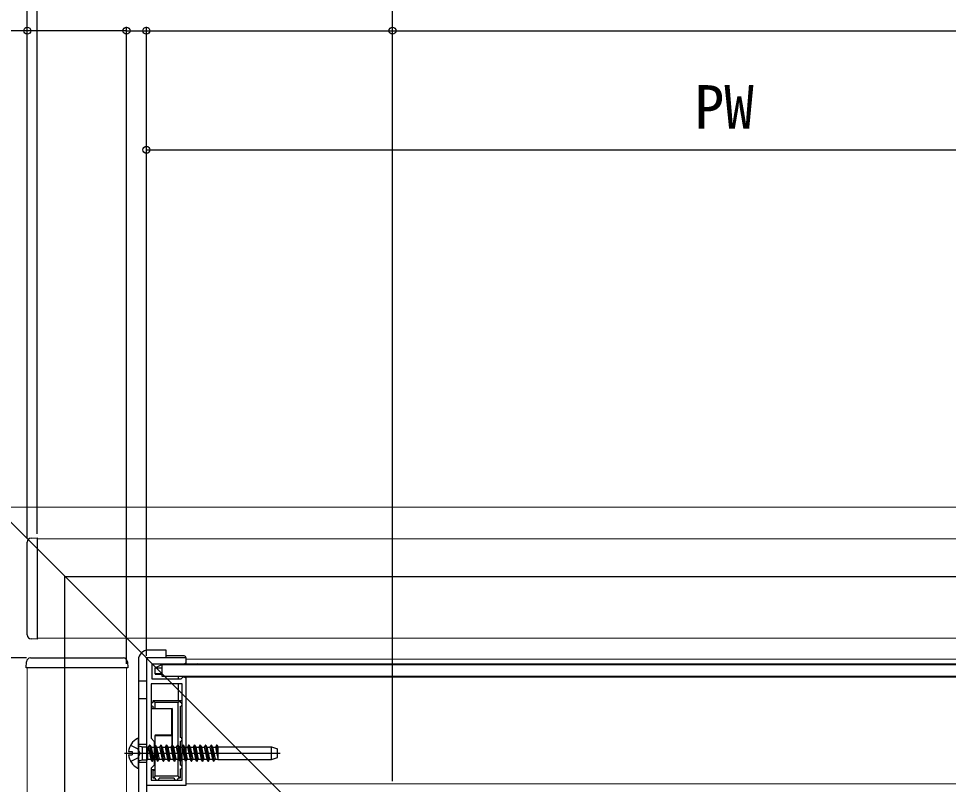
# Model space of a CAD drawing. Units: millimetres, scale not verified. Extents: x -875 to 875, y -1300 to 1294.
# Drawn here: x -290.2 to -56, y 913 to 1105.9 of the extents above; entities that cross this region are included whole.
import ezdxf
from ezdxf.enums import TextEntityAlignment as Align

# ---------------------------------------------------------------- set-up
doc = ezdxf.new("R2010")
doc.units = ezdxf.units.MM
doc.header["$LTSCALE"] = 8
for name, color, linetype in [('0-2_YKK_11', 7, 'Continuous'), ('0-5_YKK_13', 4, 'Continuous'), ('0-7_YKK_D', 6, 'Continuous'), ('0-9_YSS_K', 3, 'Continuous')]:
    doc.layers.add(name, color=color, linetype=linetype)
doc.layers.add('0-4_YKK_12', color=2, linetype='Continuous', lineweight=18)
doc.styles.add('ＭＳ ゴシック', font='')
doc.styles.get('ＭＳ ゴシック').set_extended_font_data('MS Gothic')

msp = doc.modelspace()

# ---------------------------------------------------------------- linework, layer by layer
at = {"layer": '0-2_YKK_11'}
for points in [[(-248, 912.853), (-248, 939.753), (-248.5, 940.053), (-248.8, 940.053), (-249, 939.853), (-249.3, 939.553), (-256.5, 939.553), (-256.5, 943.353), (-248.5, 943.353), (-248, 943.653), (-248, 944.853), (-258, 944.853), (-258, 921.312), (-257.88, 921.128), (-257.88, 920.578), (-258, 920.395), (-258, 912.853)], [(-249, 914.053), (-249, 938.353), (-256.8, 938.353), (-256.8, 924.653), (-256, 923.853), (-256, 917.853), (-256.8, 917.053), (-256.8, 914.053)]]:
    msp.add_lwpolyline(points, close=True, dxfattribs=at)
at = {"layer": '0-4_YKK_12'}
for p, q in [((-296, 982.853), (194.152, 982.853)), ((-296, 982.853), (-96, 782.853)), ((-285.5, 949.853), (-285.5, 974.853)), ((825.228, 974.853), (-285.5, 974.853)), ((825.228, 949.853), (-285.5, 949.853)), ((-248, 944.553), (-248, 943.353)), ((39, 944.553), (-248, 944.553)), ((-288, 942.353), (-288, 195.853)), ((-263, 942.353), (-288, 942.353)), ((-263, 942.353), (-263, 195.853)), ((39, 943.353), (-248, 943.353)), ((-248, 940.203), (-248, 913.153)), ((39, 940.053), (-248, 940.053)), ((39, 913.153), (-248, 913.153))]:
    msp.add_line(p, q, dxfattribs=at)
at = {"layer": '0-5_YKK_13'}
for p, q in [((-287.061, 975.058), (-285.5, 975.153)), ((-285.5, 975.153), (-285.5, 949.553)), ((-288, 950.647), (-288, 974.06)), ((-285.5, 949.553), (-287.061, 949.649)), ((-253, 946.853), (-257.5, 946.853)), ((-253, 944.853), (-253, 946.853)), ((-288.3, 942.353), (-288.205, 943.914)), ((-287.206, 944.853), (-263.794, 944.853)), ((-262.795, 943.914), (-262.7, 942.353)), ((-260, 944.353), (-260, 905.353)), ((-258, 944.353), (-258, 905.353)), ((-253, 944.853), (-257.5, 944.853)), ((-248.5, 945.353), (-253, 945.353)), ((-248, 943.353), (-248, 944.852)), ((-262.7, 942.353), (-288.3, 942.353)), ((-255.8, 942.353), (-253.8, 943.353)), ((-245, 943.203), (-245, 943.353)), ((-244.7, 943.203), (-245, 943.353)), ((-254, 940.852), (-255.8, 940.836)), ((-255.8, 940.836), (-255.8, 940.748)), ((-255.8, 940.748), (-254, 940.748)), ((-250, 940.203), (-250, 939.553)), ((-260, 939.103), (-258, 939.103)), ((-250, 938.353), (-250, 934.153)), ((-260, 934.603), (-258, 934.603)), ((-256.3, 933.653), (-256.3, 934.153)), ((-256.3, 932.136), (-256.3, 932.653)), ((-255.8, 932.153), (-255.8, 933.653)), ((-249.5, 934.153), (-250, 933.653)), ((-250, 915.053), (-250, 933.653)), ((-249.5, 934.153), (-249.5, 933.653)), ((-249.5, 934.153), (-249, 934.153)), ((-249.5, 932.653), (-249.5, 924.853)), ((-248, 912.854), (-248, 934.153)), ((-256.3, 932.027), (-256.8, 932.027)), ((-255.8, 932.153), (-256.3, 932.136)), ((-256.3, 932.136), (-256.3, 932.027)), ((-255.8, 932.153), (-251.5, 932.153)), ((-251.635, 932.018), (-251.635, 925.449)), ((-251.5, 932.153), (-251.5, 920.853)), ((-255.8, 925.449), (-251.635, 925.449)), ((-255.8, 925.449), (-255.8, 925.353)), ((-255.8, 920.853), (-255.8, 925.353)), ((-255.8, 925.353), (-251.539, 925.353)), ((-251.635, 925.449), (-251.539, 925.353)), ((-261.966, 922.903), (-260.151, 921.998)), ((-260, 917.258), (-260, 924.449)), ((-260, 923.103), (-258, 923.103)), ((-257.219, 922.853), (-257.508, 922.353)), ((-257.119, 922.853), (-257.219, 922.853)), ((-257.219, 922.853), (-256.586, 918.853)), ((-257.119, 922.853), (-256.83, 922.353)), ((-257.119, 922.853), (-256.486, 918.853)), ((-255.709, 922.853), (-255.42, 922.353)), ((-255.709, 922.853), (-255.076, 918.853)), ((-254.399, 922.853), (-254.688, 922.353)), ((-254.299, 922.853), (-254.399, 922.853)), ((-254.399, 922.853), (-253.766, 918.853)), ((-254.299, 922.853), (-254.01, 922.353)), ((-254.299, 922.853), (-253.666, 918.853)), ((-252.989, 922.853), (-253.278, 922.353)), ((-252.889, 922.853), (-252.989, 922.853)), ((-252.989, 922.853), (-252.356, 918.853)), ((-252.889, 922.853), (-252.6, 922.353)), ((-252.889, 922.853), (-252.256, 918.853)), ((-251.579, 922.853), (-251.868, 922.353)), ((-251.479, 922.853), (-251.579, 922.853)), ((-251.579, 922.853), (-250.946, 918.853)), ((-251.479, 922.853), (-251.19, 922.353)), ((-251.479, 922.853), (-250.846, 918.853)), ((-250.169, 922.853), (-250.458, 922.353)), ((-250.069, 922.853), (-250.169, 922.853)), ((-250.169, 922.853), (-249.536, 918.853)), ((-250.069, 922.853), (-249.78, 922.353)), ((-248.659, 922.853), (-248.759, 922.853)), ((-248.759, 922.853), (-248.126, 918.853)), ((-248.659, 922.853), (-248.37, 922.353)), ((-248.659, 922.853), (-248.026, 918.853)), ((-247.349, 922.853), (-247.638, 922.353)), ((-247.249, 922.853), (-247.349, 922.853)), ((-247.349, 922.853), (-246.716, 918.853)), ((-247.249, 922.853), (-246.96, 922.353)), ((-247.249, 922.853), (-246.616, 918.853)), ((-245.939, 922.853), (-246.228, 922.353)), ((-245.839, 922.853), (-245.939, 922.853)), ((-245.939, 922.853), (-245.306, 918.853)), ((-245.839, 922.853), (-245.55, 922.353)), ((-245.839, 922.853), (-245.206, 918.853)), ((-244.529, 922.853), (-244.818, 922.353)), ((-244.429, 922.853), (-244.529, 922.853)), ((-244.529, 922.853), (-243.896, 918.853)), ((-244.429, 922.853), (-244.14, 922.353)), ((-244.429, 922.853), (-243.796, 918.853)), ((-243.119, 922.853), (-243.408, 922.353)), ((-243.019, 922.853), (-243.119, 922.853)), ((-243.119, 922.853), (-242.486, 918.853)), ((-243.019, 922.853), (-242.73, 922.353)), ((-243.019, 922.853), (-242.386, 918.853)), ((-241.709, 922.853), (-241.998, 922.353)), ((-241.609, 922.853), (-241.709, 922.853)), ((-241.709, 922.853), (-241.076, 918.853)), ((-241.609, 922.853), (-241.32, 922.353)), ((-241.609, 922.853), (-240.976, 918.853)), ((-240.299, 922.853), (-240.588, 922.353)), ((-240.199, 922.853), (-240.299, 922.853)), ((-240.299, 922.853), (-240, 920.965)), ((-240.199, 922.853), (-240, 922.509)), ((-240.199, 922.853), (-240, 921.597)), ((-263.5, 920.853), (-224.339, 920.853)), ((-259.542, 920.853), (-260.151, 921.998)), ((-259.542, 920.853), (-260.151, 919.708)), ((-259.868, 922.755), (-259.093, 922.473)), ((-259.093, 922.473), (-259.093, 919.233)), ((-259.093, 922.473), (-257.693, 922.473)), ((-257.693, 922.473), (-257.693, 919.233)), ((-257.693, 922.353), (-257.508, 922.353)), ((-257.508, 922.353), (-256.874, 919.353)), ((-256.83, 922.353), (-256.197, 919.353)), ((-256.829, 922.353), (-256.098, 922.353)), ((-255.8, 920.853), (-251.5, 920.853)), ((-255.42, 922.353), (-254.787, 919.353)), ((-255.419, 922.353), (-254.688, 922.353)), ((-254.688, 922.353), (-254.054, 919.353)), ((-254.01, 922.353), (-253.377, 919.353)), ((-254.009, 922.353), (-253.278, 922.353)), ((-253.278, 922.353), (-252.644, 919.353)), ((-252.6, 922.353), (-251.967, 919.353)), ((-252.599, 922.353), (-251.868, 922.353)), ((-251.868, 922.353), (-251.234, 919.353)), ((-251.19, 922.353), (-250.557, 919.353)), ((-251.189, 922.353), (-250.458, 922.353)), ((-250.458, 922.353), (-249.824, 919.353)), ((-247.638, 922.353), (-247.004, 919.353)), ((-246.96, 922.353), (-246.327, 919.353)), ((-246.959, 922.353), (-246.228, 922.353)), ((-246.228, 922.353), (-245.594, 919.353)), ((-245.55, 922.353), (-244.917, 919.353)), ((-245.549, 922.353), (-244.818, 922.353)), ((-244.818, 922.353), (-244.184, 919.353)), ((-244.14, 922.353), (-243.507, 919.353)), ((-244.139, 922.353), (-243.408, 922.353)), ((-243.408, 922.353), (-242.775, 919.356)), ((-242.73, 922.353), (-242.097, 919.353)), ((-242.73, 922.353), (-241.998, 922.353)), ((-241.998, 922.353), (-241.365, 919.356)), ((-241.32, 922.353), (-240.687, 919.353)), ((-241.32, 922.353), (-240.588, 922.353)), ((-240.588, 922.353), (-240, 919.57)), ((-240, 922.509), (-240, 919.237)), ((-240, 922.469), (-226.5, 922.469)), ((-225, 919.783), (-225, 921.923)), ((-262.478, 920.428), (-261.6, 920.428)), ((-261.966, 918.803), (-260.151, 919.708)), ((-260, 918.603), (-258, 918.603)), ((-259.868, 918.951), (-259.093, 919.233)), ((-259.093, 919.233), (-257.693, 919.233)), ((-257.693, 919.353), (-256.874, 919.353)), ((-256.586, 918.853), (-256.874, 919.353)), ((-256.586, 918.853), (-256.486, 918.853)), ((-256.486, 918.853), (-256.197, 919.353)), ((-255.176, 918.853), (-255.464, 919.353)), ((-255.176, 918.853), (-255.076, 918.853)), ((-255.076, 918.853), (-254.787, 919.353)), ((-254.786, 919.353), (-254.054, 919.353)), ((-253.766, 918.853), (-254.054, 919.353)), ((-253.766, 918.853), (-253.666, 918.853)), ((-253.666, 918.853), (-253.377, 919.353)), ((-253.376, 919.353), (-252.644, 919.353)), ((-252.356, 918.853), (-252.644, 919.353)), ((-252.356, 918.853), (-252.256, 918.853)), ((-252.256, 918.853), (-251.967, 919.353)), ((-251.966, 919.353), (-251.234, 919.353)), ((-250.946, 918.853), (-251.234, 919.353)), ((-250.946, 918.853), (-250.846, 918.853)), ((-250.846, 918.853), (-250.557, 919.353)), ((-250.556, 919.353), (-249.824, 919.353)), ((-249.536, 918.853), (-249.824, 919.353)), ((-249.436, 918.853), (-249.147, 919.353)), ((-248.126, 918.853), (-248.414, 919.353)), ((-248.126, 918.853), (-248.026, 918.853)), ((-247.736, 919.353), (-247.004, 919.353)), ((-246.716, 918.853), (-247.004, 919.353)), ((-246.716, 918.853), (-246.616, 918.853)), ((-246.616, 918.853), (-246.327, 919.353)), ((-246.326, 919.353), (-245.594, 919.353)), ((-245.306, 918.853), (-245.594, 919.353)), ((-245.306, 918.853), (-245.206, 918.853)), ((-245.206, 918.853), (-244.917, 919.353)), ((-244.916, 919.353), (-244.184, 919.353)), ((-243.896, 918.853), (-244.184, 919.353)), ((-243.896, 918.853), (-243.796, 918.853)), ((-243.796, 918.853), (-243.507, 919.353)), ((-243.506, 919.353), (-242.774, 919.353)), ((-242.485, 918.853), (-242.773, 919.353)), ((-242.097, 919.353), (-241.364, 919.353)), ((-241.075, 918.853), (-241.363, 919.353)), ((-240.687, 919.353), (-240, 919.353)), ((-240, 919.237), (-226.5, 919.237)), ((-226.5, 919.237), (-225, 919.783)), ((-255.8, 916.689), (-256.8, 916.689)), ((-256.3, 916.68), (-256.8, 916.68)), ((-256.3, 916.571), (-256.3, 916.68)), ((-256.3, 916.571), (-255.8, 916.553)), ((-256.3, 914.553), (-256.3, 916.571)), ((-249.5, 916.853), (-249.5, 914.553)), ((-256.3, 914.553), (-255.8, 915.053)), ((-255.8, 914.553), (-256.3, 914.553)), ((-251, 914.553), (-254.8, 914.553)), ((-250, 915.053), (-249.5, 914.553)), ((-249.5, 914.553), (-250, 914.553))]:
    msp.add_line(p, q, dxfattribs=at)
for points in [[(-255.8, 940.836), (-255.8, 942.353), (-254, 942.353)], [(-253.8, 943.203), (-253.8, 943.353), (-245, 943.353)], [(-250, 933.653), (-255.8, 933.653), (-256.3, 934.153), (-249.5, 934.153)], [(-251.5, 932.153), (-251.635, 932.018), (-256.8, 932.018)], [(-255.809, 922.853), (-256, 922.523), (-256.098, 922.353), (-256, 921.891)], [(-255.809, 922.853), (-255.8, 922.799), (-255.176, 918.853)], [(-255.709, 922.853), (-255.8, 922.853), (-255.809, 922.853)], [(-250.069, 922.853), (-249.5, 919.26), (-249.436, 918.853)], [(-249.5, 923.853), (-249.5, 920.853), (-249.5, 917.853)], [(-248.759, 922.853), (-249, 922.436), (-249.048, 922.353), (-249, 922.127), (-248.414, 919.353)], [(-262.478, 921.278), (-261.6, 921.278), (-261.6, 920.428)], [(-256, 921.891), (-255.8, 920.946), (-255.464, 919.353)], [(-250, 915.053), (-255.8, 915.053), (-255.8, 916.553), (-255.8, 920.853)], [(-249.78, 922.353), (-249.5, 921.026), (-249.147, 919.353)], [(-249.779, 922.353), (-249.5, 922.353), (-249.048, 922.353)], [(-248.37, 922.353), (-248, 920.599), (-247.737, 919.353)], [(-248.369, 922.353), (-248, 922.353), (-247.638, 922.353)], [(-226.5, 919.237), (-226.5, 922.469), (-225, 921.923)], [(-256.196, 919.353), (-256, 919.353), (-255.8, 919.353), (-255.464, 919.353)], [(-249.536, 918.853), (-249.5, 918.853), (-249.436, 918.853)], [(-249.146, 919.353), (-249, 919.353), (-248.414, 919.353)], [(-248.026, 918.853), (-248, 918.897), (-247.737, 919.353)], [(-242.485, 918.853), (-242.385, 918.853), (-242.096, 919.353)], [(-241.075, 918.853), (-240.975, 918.853), (-240.686, 919.353)]]:
    msp.add_lwpolyline(points, dxfattribs=at)
msp.add_lwpolyline([(45, 943.203), (45, 940.203), (-254, 940.203), (-254, 943.203)], close=True, dxfattribs=at)
for centre, radius, start, end in [((-287, 974.06), 1, 93.5, 180), ((-287, 950.647), 1, 180, 266.5), ((-257.5, 944.353), 2.5, 90, 180), ((-287.206, 943.853), 1, 90, 176.5), ((-263.794, 943.853), 1, 3.5, 90), ((-257.5, 944.353), 0.5, 90, 180), ((-256.3, 933.153), 0.5, 90, 270), ((-249.5, 933.153), 0.5, 270, 90), ((-258.3, 920.853), 4.2, 117.28096, 174.19227), ((-260.154, 924.449), 0.154, 0, 117.28096), ((-259.8, 922.943), 0.2, 180, 250), ((-249.5, 924.353), 0.5, 270, 90), ((-258.3, 920.853), 4.2, 185.80773, 242.71904), ((-259.8, 918.763), 0.2, 110, 180), ((-260.154, 917.258), 0.154, 242.71904, 0), ((-249.5, 917.353), 0.5, 270, 90), ((-255.3, 914.553), 0.5, 180, 0), ((-250.5, 914.553), 0.5, 180, 0)]:
    msp.add_arc(centre, radius, start, end, dxfattribs=at)
for centre, major_axis, ratio, start_param, end_param in [((-248.5, 944.852), (0, 0.501), 0.998135, 4.712389, 6.2831853), ((-251.539, 920.853), (0, -4.5), 0.008727, 1.5707963, 3.132866)]:
    msp.add_ellipse(centre, major_axis=major_axis, ratio=ratio, start_param=start_param, end_param=end_param, dxfattribs=at)
at = {"layer": '0-7_YKK_D'}
for p, q in [((-288, 975.06), (-288, 1133.853)), ((-285.5, 976.153), (-285.5, 1133.853)), ((-285.5, 976.153), (-285.5, 1133.853)), ((-196, 913.853), (-196, 1133.853)), ((-196, 913.853), (-196, 1133.853)), ((-288, 975.06), (-288, 1103.853)), ((-263, 943.353), (-263, 1103.853)), ((-263, 943.353), (-263, 1103.853)), ((-258, 945.353), (-258, 1103.853)), ((-258, 945.353), (-258, 1103.853)), ((-196, 913.853), (-196, 1103.853)), ((-196, 913.853), (-196, 1103.853)), ((-263, 1102.853), (-258, 1102.853)), ((-258, 1102.853), (-196, 1102.853)), ((-196, 1102.853), (54, 1102.853)), ((-258, 945.353), (-258, 1073.853)), ((-258, 1072.853), (49, 1072.853)), ((-288.206, 944.853), (-379, 944.853))]:
    msp.add_line(p, q, dxfattribs=at)
msp.add_lwpolyline([(-263, 1102.853), (-288, 1102.853), (-316.909, 1102.853)], dxfattribs=at)
for centre in [(-288, 1102.853), (-263, 1102.853), (-263, 1102.853), (-258, 1102.853), (-258, 1102.853), (-196, 1102.853), (-196, 1102.853), (-258, 1072.853)]:
    msp.add_circle(centre, 0.875, dxfattribs=at)
at = {"layer": '0-9_YSS_K'}
for p, q in [((-278.5, 162.853), (-278.5, 965.353)), ((-278.5, 965.353), (825.228, 965.353))]:
    msp.add_line(p, q, dxfattribs=at)

# ---------------------------------------------------------------- texts
at = {"layer": '0-7_YKK_D', "style": 'ＭＳ ゴシック'}
msp.add_text('PW', height=11, dxfattribs=at).set_placement((-119.926, 1074.853), align=Align.BOTTOM_LEFT)

doc.saveas('drawing.dxf')
